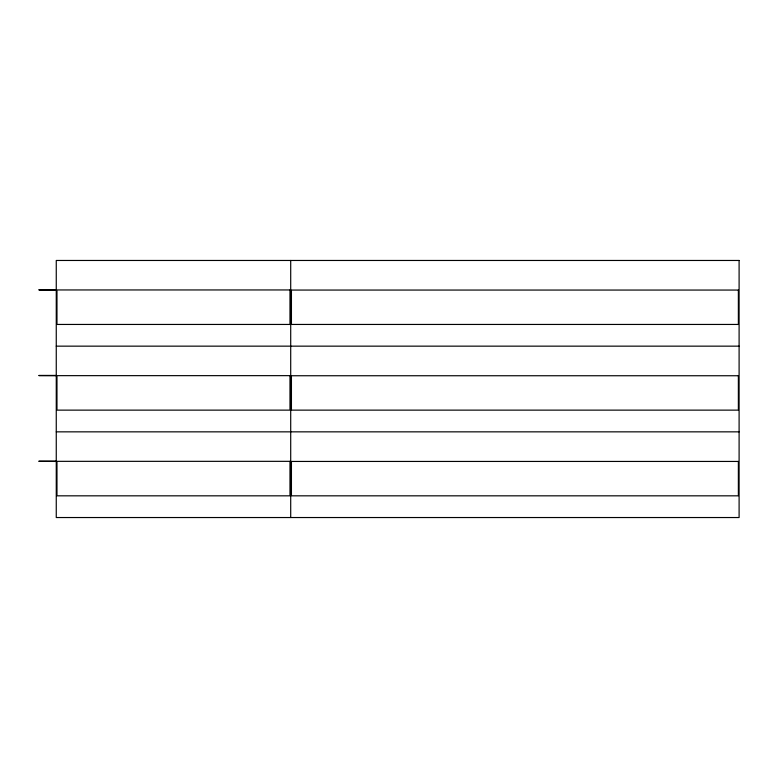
<?xml version="1.0" encoding="UTF-8"?>
<svg xmlns="http://www.w3.org/2000/svg" width="778" height="778" viewBox="0 0 778 778"><rect width="100%" height="100%" fill="white"/><g stroke="black" fill="none" stroke-linecap="round" stroke-linejoin="round"><path stroke-width="1.17" d="M38.9 289.727L56.259 289.727M56.259 346.152L739.1 346.152M38.9 375.424L56.259 375.424M39.046 375.706L56.259 375.745M56.259 431.848L739.1 431.848M38.9 461.111L56.259 461.111M39.046 461.393L56.259 461.442M290.709 260.465L290.709 517.535M739.1 260.465L56.259 260.465L56.259 517.535L739.1 517.535L739.1 260.465M56.259 290.009L39.046 290.009L56.259 290.058M289.98 289.951L56.979 289.951L56.979 324.445L289.98 324.445L289.98 289.951M738.371 290.058L291.439 290.058L291.439 324.445L738.371 324.445L738.371 290.058M289.98 375.648L56.979 375.648L56.979 410.132L289.98 410.132L289.98 375.648M738.371 375.745L291.439 375.745L291.439 410.132L738.371 410.132L738.371 375.745M289.98 461.335L56.979 461.335L56.979 495.829L289.98 495.829L289.98 461.335M738.371 461.442L291.439 461.442L291.439 495.829L738.371 495.829L738.371 461.442"/></g></svg>
